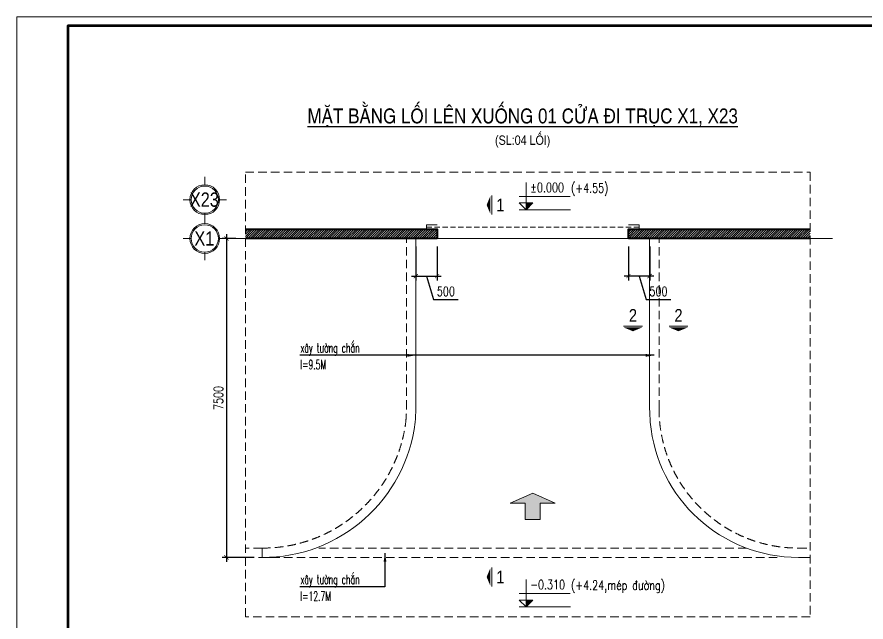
# Model space of a CAD drawing. Header units: inches. Extents: x 541671 to 837720, y 76128 to 1008472.
# Drawn here: x 794708 to 814675, y 154849 to 169078 of the extents above; entities that cross this region are included whole.
import ezdxf
from ezdxf.enums import TextEntityAlignment as Align

# ---------------------------------------------------------------- set-up
doc = ezdxf.new("R2010")
doc.units = ezdxf.units.IN
doc.header["$MEASUREMENT"] = 0
doc.header["$PDMODE"] = 32
doc.header["$PDSIZE"] = -1
doc.linetypes.add('CENTER', pattern=[2, 1.25, -0.25, 0.25, -0.25])
doc.linetypes.add('HIDDEN', pattern=[0.375, 0.25, -0.125])
doc.layers.get('0').update_dxf_attribs({"lineweight": 18})
for name, color, linetype, lineweight in [('1-100', 7, 'Continuous', 15), ('CUA', 23, 'Continuous', 13), ('Dim2', 8, 'Continuous', 15), ('EG Dim', 8, 'Continuous', 18), ('EG Hatch', 252, 'Continuous', 5), ('EG Khac', 4, 'Continuous', 9), ('EG Net khuat', 4, 'HIDDEN', 20), ('ISO', 153, 'Continuous', 15), ('Khac', 156, 'Continuous', 9), ('KICHTHUOC', 4, 'Continuous', 18), ('LC Khac', 4, 'Continuous', 9), ('LC Net thay', 7, 'Continuous', 25), ('LC Text1', 3, 'Continuous', 20), ('LC Text2', 7, 'Continuous', 25), ('TEXT1', 3, 'Continuous', 15), ('Text2', 7, 'Continuous', 25), ('TRUC', 253, 'CENTER', 15), ('TUONG GACH', 40, 'Continuous', 40)]:
    doc.layers.add(name, color=color, linetype=linetype, lineweight=lineweight)
doc.layers.add('Khungten_LCDI', color=7, linetype='Continuous')
doc.layers.add('text', color=7, linetype='Continuous')
doc.styles.add('EG 1', font='VHAVANB_2.TTF')
doc.styles.add('EG Hai', font='VHARIALN_3.TTF', dxfattribs={"width": 0.7})
doc.styles.add('EG Huy', font='vnsimli.shx', dxfattribs={"width": 0.75})
doc.styles.add('EG Ngoc', font='romans.shx', dxfattribs={"width": 0.75, "bigfont": 'romansvn.shx'})
doc.styles.add('Khungten', font='VHAVAN_2.TTF', dxfattribs={"width": 0.8, "height": 5000})
doc.styles.add('LC 1', font='VHAVANB_2.TTF')
doc.styles.add('LC 3', font='vnsimli.shx', dxfattribs={"width": 0.75})
doc.styles.add('Title', font='VHAVAN_2.TTF', dxfattribs={"width": 0.8})
doc.dimstyles.new('EG 100-1', dxfattribs={"dimscale": 100, "dimtxt": 2.2, "dimasz": 1, "dimexe": 1, "dimexo": 0, "dimgap": 0.8, "dimtad": 1, "dimdec": 0, "dimzin": 0, "dimdsep": 46, "dimtxsty": 'EG Ngoc', "dimblk": 'ARCHTICK', "dimcen": 0.09, "dimdle": 1, "dimclrd": 256, "dimclre": 256, "dimclrt": 3, "dimadec": 0, "dimazin": 0, "dimtfac": 1, "dimtdec": 0, "dimtmove": 0, "dimatfit": 3, "dimfxl": 1, "dimtolj": 1, "dimtzin": 0, "dimarcsym": 0})

# ---------------------------------------------------------------- blocks, each defined once
blk = doc.blocks.new('TTRUC')
at = {"layer": 'ISO'}
for p, q in [((0, 6.95), (0, 10.71)), ((-6.37, 0), (-10.13, 0)), ((6.37, 0), (10.13, 0)), ((0, -6.37), (0, -10.13))]:
    blk.add_line(p, q, dxfattribs=at)
blk.add_circle((0, 0), 6.37, dxfattribs=at)
at = {"layer": 'KICHTHUOC'}
blk.add_circle((0, 0), 6.95, dxfattribs=at)
blk = doc.blocks.new('_ArchTick')
at = {"color": 0, "linetype": 'ByBlock', "const_width": 0.15}
blk.add_lwpolyline([(-0.5, -0.5), (0.5, 0.5)], dxfattribs=at)
blk = doc.blocks.new('*D602')
at = {"layer": 'Defpoints', "color": 0, "transparency": 16777216}
for p in [(799854, 163868), (799634, 156368), (800288, 156368)]:
    blk.add_point(p, dxfattribs=at)
at = {"layer": 'EG Dim', "lineweight": -2, "transparency": 16777216}
for p, q in [((799634, 163968), (799634, 156268)), ((799854, 163868), (799534, 163868)), ((800288, 156368), (799534, 156368))]:
    blk.add_line(p, q, dxfattribs=at)
at = {"layer": 'EG Dim', "lineweight": -2, "transparency": 16777216, "xscale": 100, "yscale": 100, "zscale": 100}
for p, rotation in [((799634, 163868), 90), ((799634, 156368), 270)]:
    blk.add_blockref('_ArchTick', p, dxfattribs=dict(at, rotation=rotation))
at = {"layer": 'EG Dim', "color": 3, "transparency": 16777216, "insert": (799444, 160118), "char_height": 220, "attachment_point": 5, "rotation": 90, "style": 'EG Ngoc'}
blk.add_mtext('\\A1;7500', dxfattribs=at)
blk = doc.blocks.new('CT')
at = {"layer": 'LC Khac'}
blk.add_hatch(color=252, dxfattribs=at).paths.add_polyline_path([(3.25, 1.6), (1.64, 1.6), (1.64, 0)])
at = {"layer": 'LC Khac', "color": 9, "ltscale": 50}
for p, q in [((0.05, 3.14), (12, 3.14)), ((12.09, 0), (0, 0))]:
    blk.add_line(p, q, dxfattribs=at)
for points in [[(1.64, 6.43), (1.64, 0)], [(1.64, 0), (0.03, 1.6), (1.64, 1.6)], [(1.64, 0), (3.25, 1.6), (1.64, 1.6)]]:
    blk.add_lwpolyline(points, dxfattribs=at)
at = {"layer": 'LC Khac', "color": 3, "style": 'LC 3', "width": 0.75}
blk.add_attdef('CT', (1.91, 3.5), '', height=2.2, dxfattribs=at)
blk = doc.blocks.new('catdoc')
at = {"layer": 'EG Khac', "color": 1, "ltscale": 2}
blk.add_line((0, 4.41), (0, 0), dxfattribs=at)
blk.add_lwpolyline([(1.22, 2.21, 0, 4.29, 0), (0.33, 2.21, 2.5, 2.5, 0)], format="xyseb", dxfattribs=at)
at = {"layer": 'EG Khac', "color": 7, "style": 'EG 1'}
blk.add_attdef('cd', text='', height=3, dxfattribs=at).set_placement((-2, 2.21), align=Align.MIDDLE_CENTER)
blk = doc.blocks.new('catngang')
at = {"layer": 'EG Khac', "color": 1, "ltscale": 2}
blk.add_line((0, 0), (-4.41, 0), dxfattribs=at)
blk.add_lwpolyline([(-2.21, -1.22, 0, 4.29, 0), (-2.21, -0.33, 2.5, 2.5, 0)], format="xyseb", dxfattribs=at)
at = {"layer": 'EG Khac', "color": 7, "style": 'EG 1'}
blk.add_attdef('MC', text='', height=3, dxfattribs=at).set_placement((-2.21, 2.5), align=Align.MIDDLE_CENTER)
blk = doc.blocks.new('TIEUDE2')
at = {"layer": 'LC Text2', "color": 7, "style": 'LC 1'}
blk.add_attdef('%%UTIªU§Ò', text='', height=3.5, dxfattribs=at).set_placement((0, 0), align=Align.BOTTOM_CENTER)
blk.add_attdef('TL', text='', height=2.2, dxfattribs=at).set_placement((0, -1.8), align=Align.TOP_CENTER)
blk = doc.blocks.new('lcdi fix')
at = {"layer": 'Defpoints', "lineweight": 0}
blk.add_lwpolyline([(-1200, -14850), (-1200, 14850), (40800, 14850), (40800, -14850)], close=True, dxfattribs=at)
at = {"layer": 'Khungten_LCDI', "color": 5, "lineweight": 60}
blk.add_lwpolyline([(0, -14650), (0, 14650), (40600, 14650), (40600, -14650)], close=True, dxfattribs=at)
at = {"color": 7, "style": 'Khungten', "width": 0.8}
for tag, p in [('REVISION', (39499, -10746)), ('NGAYHT', (39546, -11609))]:
    blk.add_attdef(tag, text='', height=200, dxfattribs=at).set_placement(p, align=Align.CENTER)
at = {"layer": 'LC Text1', "style": 'Title', "width": 1.824646}
for tag, p, p2 in [('TENBANVE1', (36913, -8886), (40339, -8886)), ('TENBANVE2', (36913, -9562), (40339, -9562))]:
    blk.add_attdef(tag, text='', height=250, dxfattribs=at).set_placement(p, p2, align=Align.FIT)
at = {"layer": 'LC Text1', "style": 'Title', "width": 0.7}
blk.add_attdef('SOBANVE', text='', height=250, dxfattribs=at).set_placement((39562, -13896), align=Align.CENTER)
blk = doc.blocks.new('*D761')
at = {"layer": 'Defpoints', "color": 0, "transparency": 16777216}
for p in [(804087, 163684), (804587, 163684), (804587, 162984)]:
    blk.add_point(p, dxfattribs=at)
at = {"layer": 'EG Dim', "lineweight": -2, "transparency": 16777216}
for p, q in [((804087, 163684), (804087, 162884)), ((804587, 163684), (804587, 162884)), ((803987, 162984), (804687, 162984)), ((804337, 162984), (804502, 162434)), ((804502, 162434), (805086, 162434))]:
    blk.add_line(p, q, dxfattribs=at)
at = {"layer": 'EG Dim', "lineweight": -2, "transparency": 16777216, "xscale": 100, "yscale": 100, "zscale": 100, "rotation": 180}
blk.add_blockref('_ArchTick', (804087, 162984), dxfattribs=at)
at = {"layer": 'EG Dim', "lineweight": -2, "transparency": 16777216, "xscale": 100, "yscale": 100, "zscale": 100}
blk.add_blockref('_ArchTick', (804587, 162984), dxfattribs=at)
at = {"layer": 'EG Dim', "color": 3, "transparency": 16777216, "insert": (804794, 162624), "char_height": 220, "attachment_point": 5, "style": 'EG Ngoc'}
blk.add_mtext('\\A1;500', dxfattribs=at)
blk = doc.blocks.new('*D762')
at = {"layer": 'Defpoints', "color": 0, "transparency": 16777216}
for p in [(809087, 163684), (809587, 163684), (809087, 162984)]:
    blk.add_point(p, dxfattribs=at)
at = {"layer": 'EG Dim', "lineweight": -2, "transparency": 16777216}
for p, q in [((809087, 163684), (809087, 162884)), ((809587, 163684), (809587, 162884)), ((809687, 162984), (808987, 162984)), ((809337, 162984), (809502, 162434)), ((809502, 162434), (810086, 162434))]:
    blk.add_line(p, q, dxfattribs=at)
at = {"layer": 'EG Dim', "lineweight": -2, "transparency": 16777216, "xscale": 100, "yscale": 100, "zscale": 100, "rotation": 180}
blk.add_blockref('_ArchTick', (809087, 162984), dxfattribs=at)
at = {"layer": 'EG Dim', "lineweight": -2, "transparency": 16777216, "xscale": 100, "yscale": 100, "zscale": 100}
blk.add_blockref('_ArchTick', (809587, 162984), dxfattribs=at)
at = {"layer": 'EG Dim', "color": 3, "transparency": 16777216, "insert": (809794, 162624), "char_height": 220, "attachment_point": 5, "style": 'EG Ngoc'}
blk.add_mtext('\\A1;500', dxfattribs=at)

msp = doc.modelspace()

# ---------------------------------------------------------------- hatches: boundary and pattern name
at = {"layer": '1-100', "ltscale": 2}
msp.add_hatch(color=256, dxfattribs=at).paths.add_polyline_path([(806662.2, 157645.1), (806662.2, 157259.4), (807011.5, 157259.4), (807011.5, 157645.1), (807365.4, 157645.1), (806836.8, 157883), (806308.2, 157645.1)])
at = {"layer": 'EG Hatch', "ltscale": 2}
h = msp.add_hatch(dxfattribs=at)
h.set_pattern_fill('ANSI31', color=256, scale=300, style=0)
h.set_pattern_definition([(45, (-67005.803, -15329.2), (-26.5165043, 26.5165043), [])])
h.paths.add_polyline_path([(813359.5, 163867.6), (813359.5, 164087.6), (809086.8, 164087.6), (809086.8, 163867.6)])
h.paths.add_polyline_path([(804586.8, 163867.6), (804586.8, 164087.6), (804836.8, 164087.6), (800080.6, 164087.6), (800080.6, 163867.6)])

# ---------------------------------------------------------------- linework, layer by layer
at = {"layer": '1-100', "ltscale": 2}
msp.add_line((804586.8, 163867.6), (809086.8, 163867.6), dxfattribs=at)
for points in [[(804586.8, 164188), (804336.8, 164188), (804336.8, 164087.6), (804586.8, 164087.6)], [(809086.8, 164188), (809336.8, 164188), (809336.8, 164087.6), (809086.8, 164087.6)]]:
    msp.add_lwpolyline(points, dxfattribs=at)
for points in [[(804072.2, 159548.4, 0.0228335), (804086.8, 159867.6), (804086.8, 163867.6)], [(809601.4, 159548.4, -0.0228335), (809586.8, 159867.6), (809586.8, 163867.6)], [(800699.1, 156367.6), (800471.8, 156367.6, 0.3808074), (804072.2, 159548.4, 0.3747685)], [(813359.5, 156367.6), (813086.8, 156367.6, -0.387713), (809601.4, 159548.4)]]:
    msp.add_lwpolyline(points, format="xyb", dxfattribs=at)
msp.add_lwpolyline([(806662.2, 157645.1), (806662.2, 157259.4), (807011.5, 157259.4), (807011.5, 157645.1), (807365.4, 157645.1), (806836.8, 157883), (806308.2, 157645.1)], close=True, dxfattribs=at)
at = {"layer": 'CUA', "linetype": 'HIDDEN', "ltscale": 500}
msp.add_line((804336.8, 164135.5), (809336.8, 164135.5), dxfattribs=at)
at = {"layer": 'CUA', "linetype": 'HIDDEN', "ltscale": 800}
for p, q in [((800471.8, 156587.6), (800080.6, 156587.6)), ((800471.8, 156367.6), (800471.8, 156587.6)), ((811865.5, 156587.6), (801808.1, 156587.6)), ((813086.8, 156587.6), (813359.5, 156587.6)), ((812586.8, 156367.6), (800080.6, 156367.6))]:
    msp.add_line(p, q, dxfattribs=at)
for points in [[(803851.2, 159548.4, 0.0243704), (803866.8, 159867.6), (803866.8, 163867.6)], [(809822.4, 159548.4, -0.0243704), (809806.8, 159867.6), (809806.8, 163867.6)], [(800471.8, 156587.6, 0.3785731), (803851.2, 159548.4, 0.3721419)], [(813086.8, 156587.6, -0.3859472), (809822.4, 159548.4, -0.3721419)]]:
    msp.add_lwpolyline(points, format="xyb", dxfattribs=at)
at = {"layer": 'EG Net khuat', "linetype": 'HIDDEN', "ltscale": 800}
msp.add_lwpolyline([(800080.6, 165427.9), (813359.5, 165427.9), (813359.5, 154974.2), (800080.6, 154974.2)], close=True, dxfattribs=at)
at = {"layer": 'TRUC', "color": 8, "ltscale": 1200}
for p, q in [((813885.9, 163867.6), (799743.8, 163867.6)), ((800080.6, 163867.6), (813359.5, 163867.6))]:
    msp.add_line(p, q, dxfattribs=at)
at = {"layer": 'TUONG GACH', "ltscale": 2}
for points in [[(800080.6, 164087.6), (804586.8, 164087.6), (804586.8, 163867.6)], [(809086.8, 163867.6), (809086.8, 164087.6), (813359.5, 164087.6)], [(804586.8, 163867.6), (800080.6, 163867.6)], [(813359.5, 163867.6), (809086.8, 163867.6)]]:
    msp.add_lwpolyline(points, dxfattribs=at)

# ---------------------------------------------------------------- block references
at = {"layer": 'Dim2'}
ref = msp.add_blockref('TIEUDE2', (806600.8, 166471), dxfattribs=dict(at, xscale=100.0000003429595, yscale=100.0000003429595, zscale=100.0000003429595))
ref.add_attrib('%%UTIªU§Ò', '%%UmÆt b»ng lèi lªn xuèng 01 CöA §I TRôC x1, X23', dxfattribs={"layer": 'Text2', "color": 7, "height": 350, "style": 'EG Hai'}).set_placement((806600.8, 166471), align=Align.BOTTOM_CENTER)
ref.add_attrib('TL', '(SL:04 LèI)', dxfattribs={"layer": 'Text2', "color": 7, "height": 220, "style": 'EG Hai'}).set_placement((806600.8, 166291), align=Align.TOP_CENTER)
ref = msp.add_blockref('CT', (806514.7, 164543.7), dxfattribs=dict(at, xscale=100.0000003429595, yscale=100.0000003429595, zscale=100.0000003429595))
ref.add_attrib('CT', '%%P0.000', (806778.5, 164957.8), dxfattribs={"layer": 'Khac', "color": 3, "height": 220, "style": 'EG Huy', "width": 0.75})
ref = msp.add_blockref('CT', (806514.7, 155204.8), dxfattribs=dict(at, xscale=100.0000003429595, yscale=100.0000003429595, zscale=100.0000003429595))
ref.add_attrib('CT', '-0.310', (806778.5, 155618.9), dxfattribs={"layer": 'Khac', "color": 3, "height": 220, "style": 'EG Huy', "width": 0.75})
at = {"layer": 'Khac'}
ref = msp.add_blockref('catdoc', (805875.3, 164436.6), dxfattribs=dict(at, xscale=-100.0000003429595, yscale=100.0000003429595, zscale=100.0000003428965))
ref.add_attrib('cd', '1', dxfattribs={"color": 7, "height": 300, "style": 'EG Hai'}).set_placement((806077.7, 164657.3), align=Align.MIDDLE_CENTER)
ref = msp.add_blockref('catngang', (809414.8, 161809), dxfattribs=dict(at, xscale=100.0000003429595, yscale=100.0000003429595, zscale=100.0000003429595))
ref.add_attrib('MC', '2', dxfattribs={"color": 7, "height": 300, "style": 'EG Hai'}).set_placement((809194.1, 162059), align=Align.MIDDLE_CENTER)
ref = msp.add_blockref('catngang', (810485.3, 161809), dxfattribs=dict(at, xscale=100.0000003429595, yscale=100.0000003429595, zscale=100.0000003429595))
ref.add_attrib('MC', '2', dxfattribs={"color": 7, "height": 300, "style": 'EG Hai'}).set_placement((810264.6, 162059), align=Align.MIDDLE_CENTER)
ref = msp.add_blockref('catdoc', (805875.3, 155687.6), dxfattribs=dict(at, xscale=-100.0000003429595, yscale=100.0000003429595, zscale=100.0000003428965))
ref.add_attrib('cd', '1', dxfattribs={"color": 7, "height": 300, "style": 'EG Hai'}).set_placement((806077.7, 155908.3), align=Align.MIDDLE_CENTER)
at = {"layer": 'KICHTHUOC', "xscale": 50.39220997373923, "yscale": 50.39220995520009, "zscale": 50.392209963319}
for p in [(799123.5, 164781.7), (799123.5, 163867.6)]:
    msp.add_blockref('TTRUC', p, dxfattribs=at)
at = {"layer": 'LC Net thay'}
msp.add_blockref('lcdi fix', (795907.9, 154228), dxfattribs=at)

# ---------------------------------------------------------------- texts
at = {"layer": 'text', "ltscale": 0.2, "style": 'EG Hai'}
for s, p in [('x23', (799114.1, 164514.6)), ('x1', (799114.1, 163600.5))]:
    msp.add_text(s, height=335.37, dxfattribs=at).set_placement(p, align=Align.BOTTOM_CENTER)
at = {"layer": 'TEXT1', "color": 3, "style": 'EG Huy'}
for s, width, p in [('(+4.55)', 0.75, (807739.2, 164944.9)), ('x©y t\xadêng ch¾n', 0.6, (801370.8, 161186.6)), ('l=9.5M', 0.6, (801370.8, 160793.3)), ('x©y t\xadêng ch¾n', 0.6, (801370.8, 155741.9)), ('(+4.24,mÐp ®\xadêng)', 0.75, (807739.2, 155606)), ('l=12.7M', 0.6, (801370.8, 155347.2))]:
    msp.add_text(s, height=220, dxfattribs=dict(at, width=width)).set_placement(p)

# ---------------------------------------------------------------- dimensions: what is measured, and where the dimension line sits
at = {"layer": 'EG Dim'}
for base, p1, p2, angle, picture, middle in [((799634, 156367.6), (799854.2, 163867.6), (800287.7, 156367.6), 90, '*D602', (799444, 160117.6)), ((809086.8, 162984.4), (809586.8, 163684.3), (809086.8, 163684.3), 180, '*D762', (809581.8, 162624.4))]:
    dim = msp.add_linear_dim(base=base, p1=p1, p2=p2, angle=angle, dimstyle='EG 100-1', override={"dimtmove": 1}, dxfattribs=at)
    dim.commit()
    dim.dimension.update_dxf_attribs({"geometry": picture, "text_midpoint": middle})
dim = msp.add_linear_dim(base=(804586.8, 162984.4), p1=(804086.8, 163684.3), p2=(804586.8, 163684.3), dimstyle='EG 100-1', override={"dimtmove": 1}, dxfattribs=at)
dim.commit()
dim.dimension.update_dxf_attribs({"geometry": '*D761', "text_midpoint": (804581.8, 162624.4)})

# ---------------------------------------------------------------- leaders
at = {"layer": 'EG Khac', "ltscale": 2}
for points, override in [([(809692.8, 161121.2), (801358.9, 161121.2)], {"dimasz": 2, "dimgap": 0.8, "dimtad": 0}), ([(804086.8, 161121.2), (801358.9, 161121.2)], {"dimasz": 2, "dimgap": 0.8, "dimtad": 0}), ([(803362.6, 156465.9), (803362.6, 155676.6), (801358.9, 155676.6)], {"dimasz": 2, "dimtad": 0})]:
    msp.add_leader(points, dimstyle='EG 100-1', override=override, dxfattribs=at)

doc.saveas('drawing.dxf')
